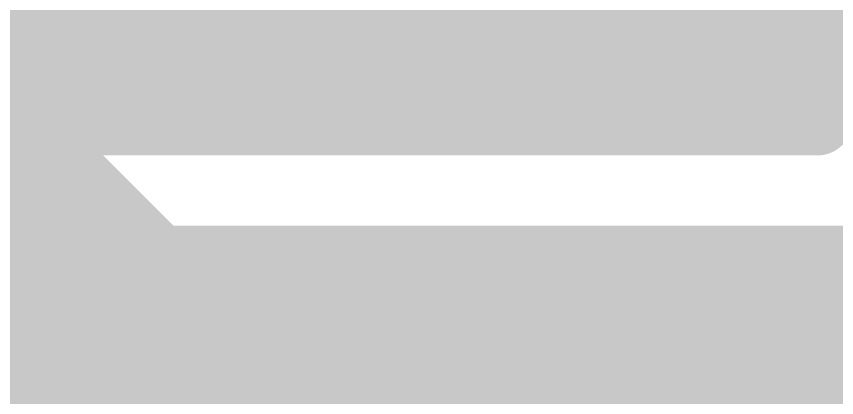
# Model space of a CAD drawing. Extents: x -27 to 80, y -18 to 25.
# Drawn here: x 17.422 to 20.389, y 8.776 to 10.155 of the extents above; entities that cross this region are included whole.
import ezdxf

# ---------------------------------------------------------------- set-up
doc = ezdxf.new("R2010")
doc.units = 0
for name, color, linetype in [('1', 12, 'CONTINUOUS'), ('16', 132, 'CONTINUOUS'), ('51', 53, 'CONTINUOUS')]:
    doc.layers.add(name, color=color, linetype=linetype)

msp = doc.modelspace()

# ---------------------------------------------------------------- linework, layer by layer
at = {"layer": '1'}
for points, const_width in [([(20.955, 10.414), (20.32, 9.779)], 0.254), ([(20.32, 9.779), (10.922, 9.779)], 0.254), ([(20.701, 8.89), (12.62, 8.89)], 1.016), ([(24.765, 8.89), (20.701, 8.89)], 1.016), ([(20.828, 0), (20.828, 8.763)], 1.016)]:
    msp.add_lwpolyline(points, dxfattribs=dict(at, const_width=const_width))
for points, const_width in [([(20.2751, 9.8239, 1), (20.3649, 9.7341)], 0.127), ([(20.32, 9.7155, 1), (20.32, 9.8425)], 0.127), ([(20.701, 9.144, 1), (20.701, 8.636)], 0.508), ([(21.082, 8.763, 1), (20.574, 8.763)], 0.508)]:
    msp.add_lwpolyline(points, format="xyb", dxfattribs=dict(at, const_width=const_width))
at = {"layer": '16', "const_width": 1.016}
for points in [[(17.78, 8.89), (15.24, 11.43)], [(21.59, 8.89), (17.78, 8.89)]]:
    msp.add_lwpolyline(points, dxfattribs=at)
at = {"layer": '16', "const_width": 0.508}
for points in [[(17.78, 9.144, 1), (17.78, 8.636)], [(17.6004, 8.7104, 1), (17.9596, 9.0696)]]:
    msp.add_lwpolyline(points, format="xyb", dxfattribs=at)
at = {"layer": '51', "const_width": 0.635}
msp.add_lwpolyline([(45.72, 10.16), (0, 10.16)], dxfattribs=at)

doc.saveas('drawing.dxf')
